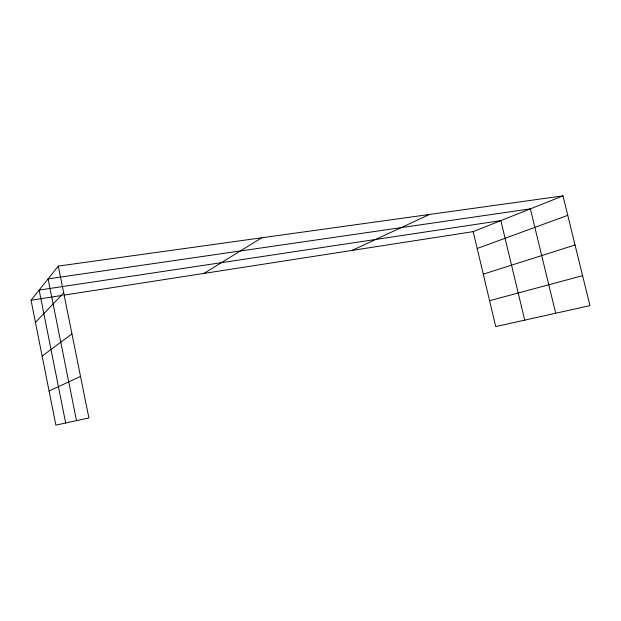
<?xml version="1.0" encoding="UTF-8"?>
<svg xmlns="http://www.w3.org/2000/svg" width="621" height="621" viewBox="0 0 621 621"><rect width="100%" height="100%" fill="white"/><g stroke="black" fill="none" stroke-linecap="round" stroke-linejoin="round"><path stroke-width="0.93" d="M58.289 266.091L88.896 417.949L55.859 425.121L31.05 300.238L58.289 266.091L562.975 195.879L589.95 305.625L495.729 326.568L473.194 231.633L562.975 195.879M35.444 322.361L63.699 292.941M42.143 356.074L71.958 333.904M204.014 273.403L261.689 237.796M49.082 391.013L80.52 376.404M352.022 250.434L429.561 214.439M477.192 248.485L567.757 215.34M483.285 274.14L575.046 244.985M489.589 300.688L582.591 275.677M31.05 300.238L62.216 295.402M64.11 295.107L473.194 231.633M555.702 313.24L530.365 208.866L48.081 278.891L76.499 420.642M524.714 320.125L500.837 220.626L39.154 290.085L65.671 422.994"/></g></svg>
